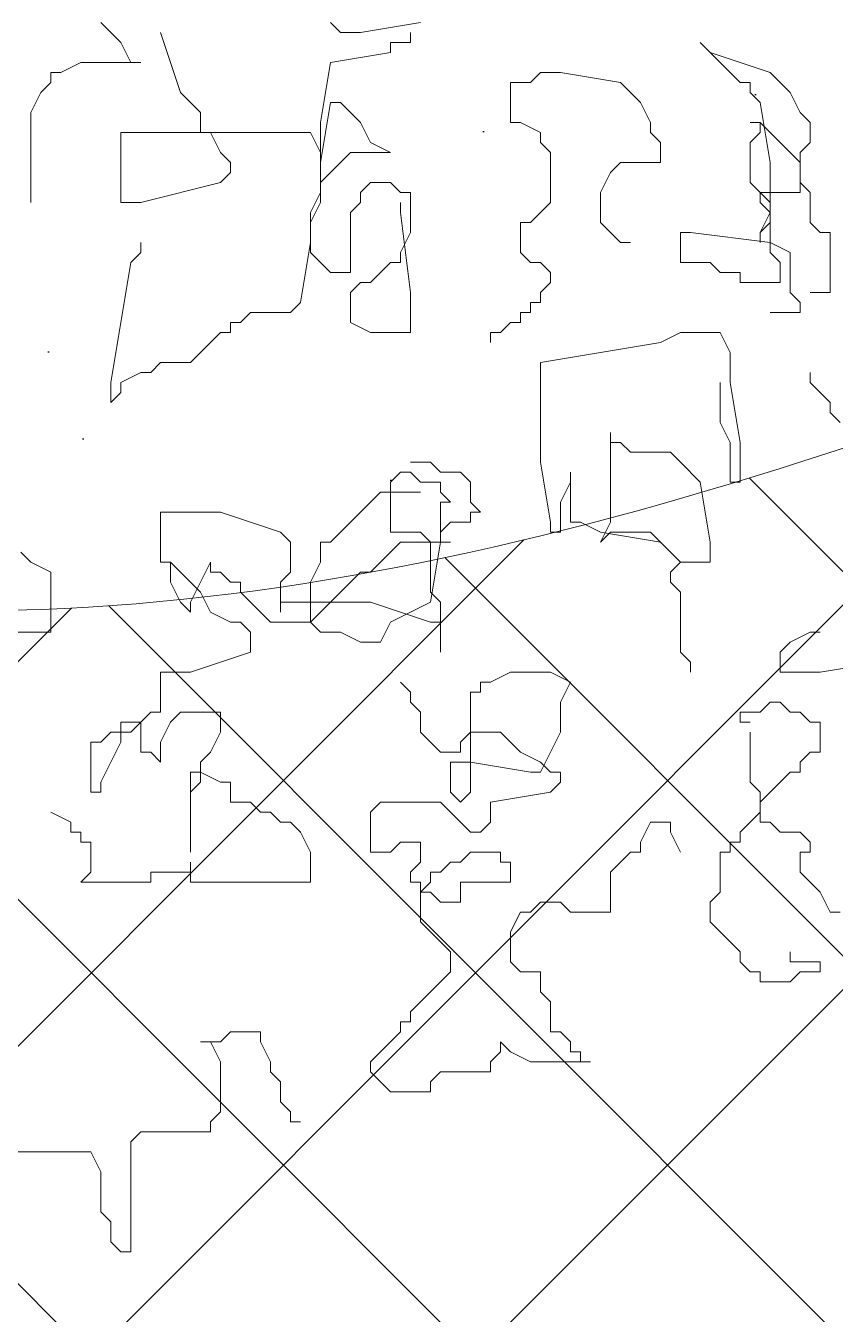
# Model space of a CAD drawing. Extents: x -95 to 325, y -1215 to -918.
# Drawn here: x -8.39 to -1.77, y -1091.87 to -1081.34 of the extents above; entities that cross this region are included whole.
import ezdxf

# ---------------------------------------------------------------- set-up
doc = ezdxf.new("R2010")
doc.units = 0
doc.layers.get('0').update_dxf_attribs({"linetype": 'CONTINUOUS'})
for name, color, linetype in [('尺寸标注', 7, 'CONTINUOUS'), ('福建茶', 76, 'CONTINUOUS'), ('马尼拉草', 80, 'CONTINUOUS')]:
    doc.layers.add(name, color=color, linetype=linetype)

# ---------------------------------------------------------------- blocks, each defined once
blk = doc.blocks.new('tulia')
at = {"color": 3, "lineweight": 0}
for p, q in [((201.0698, 276.3384), (201.0698, 276.9949)), ((201.0698, 276.9949), (201.1296, 276.9949)), ((201.1296, 276.9949), (201.1893, 276.9352)), ((201.1893, 276.9352), (201.1893, 276.8159)), ((201.1893, 276.8159), (201.249, 276.7562)), ((201.249, 276.7562), (201.249, 276.5175)), ((201.249, 276.5175), (201.3087, 276.3981)), ((201.3087, 276.3981), (201.8462, 276.3981)), ((201.0101, 276.2788), (201.0698, 276.3384)), ((200.5921, 276.2191), (200.5921, 276.2788)), ((200.5921, 276.2788), (201.0101, 276.2788)), ((200.0546, 276.2191), (200.1143, 276.2191)), ((200.1143, 276.2191), (200.1143, 276.1594)), ((200.5323, 276.1594), (200.5921, 276.2191)), ((200.1143, 276.1594), (200.174, 276.0997)), ((200.174, 276.0997), (200.174, 275.9804)), ((200.5323, 275.861), (200.5323, 276.1594)), ((199.2782, 275.9804), (199.2782, 276.0401)), ((199.2782, 276.0401), (199.5171, 276.0401)), ((199.5171, 276.0401), (199.5768, 275.9804)), ((199.2185, 275.9207), (199.2782, 275.9804)), ((199.5768, 275.9804), (199.6365, 275.9207)), ((200.174, 275.9804), (200.2337, 275.9207)), ((198.3824, 275.861), (198.3226, 275.861)), ((198.3226, 275.861), (198.681, 275.861)), ((198.3824, 275.8013), (198.3824, 275.861)), ((198.681, 275.861), (198.8004, 275.8013)), ((198.8601, 275.8013), (198.9199, 275.861)), ((198.9199, 275.861), (198.9199, 275.9207)), ((198.9199, 275.9207), (199.2185, 275.9207)), ((199.6365, 275.861), (199.5768, 275.8013)), ((199.6365, 275.9207), (199.6365, 275.861)), ((200.2337, 275.9207), (200.2337, 275.861)), ((200.2337, 275.861), (200.2935, 275.7417)), ((200.5921, 275.7417), (200.5323, 275.861)), ((198.4421, 275.8013), (198.3824, 275.8013)), ((198.4421, 275.7417), (198.4421, 275.8013)), ((198.8004, 275.8013), (198.8601, 275.7417)), ((198.8601, 275.7417), (198.8601, 275.8013)), ((199.5768, 275.8013), (199.5171, 275.7417)), ((198.5018, 275.682), (198.4421, 275.7417)), ((199.5171, 275.7417), (199.4574, 275.682)), ((200.2935, 275.7417), (200.2935, 275.682)), ((200.4726, 275.682), (200.5323, 275.7417)), ((200.5323, 275.7417), (200.6518, 275.7417)), ((200.6518, 275.7417), (200.5921, 275.7417)), ((198.5615, 275.682), (198.5018, 275.682)), ((198.5615, 275.503), (198.5615, 275.682)), ((199.4574, 275.682), (199.4574, 275.6223)), ((200.2935, 275.682), (200.4726, 275.682)), ((199.3976, 275.5626), (199.3379, 275.503)), ((199.4574, 275.6223), (199.3976, 275.6223)), ((199.3976, 275.6223), (199.3976, 275.5626)), ((198.6213, 275.4433), (198.5615, 275.503)), ((199.3379, 275.503), (199.2782, 275.4433)), ((198.6213, 275.3239), (198.6213, 275.4433)), ((199.2782, 275.4433), (199.1587, 275.3239)), ((197.0685, 275.3239), (196.949, 275.3239)), ((196.949, 275.3239), (196.949, 275.2643)), ((197.1282, 275.3836), (197.0685, 275.3239)), ((197.3074, 275.3836), (197.1282, 275.3836)), ((197.3074, 275.3239), (197.3074, 275.3836)), ((197.3671, 275.3239), (197.3074, 275.3239)), ((197.4268, 275.2643), (197.3671, 275.3239)), ((198.7407, 275.3239), (198.6213, 275.3239)), ((198.8004, 275.2643), (198.7407, 275.3239)), ((199.1587, 275.3239), (199.1587, 275.2046)), ((196.949, 275.2643), (197.1282, 275.2643)), ((197.1282, 275.2643), (197.1282, 275.2046)), ((197.4268, 275.2046), (197.4268, 275.2643)), ((198.8004, 275.0852), (198.8004, 275.2643)), ((197.4865, 275.1449), (197.4268, 275.2046)), ((199.1587, 275.2046), (199.2185, 275.1449)), ((197.5463, 275.0852), (197.4865, 275.1449)), ((199.2185, 275.1449), (199.2782, 275.0852)), ((197.606, 275.0255), (197.5463, 275.0852)), ((197.606, 274.9062), (197.606, 275.0255)), ((198.7407, 274.9659), (198.8004, 275.0852)), ((199.2782, 275.0852), (199.3379, 275.0255)), ((199.3379, 275.0255), (199.3379, 274.8465)), ((196.8296, 274.9659), (196.8893, 274.9659)), ((196.8893, 274.9659), (196.949, 274.8465)), ((198.2032, 274.7272), (198.2032, 274.9659)), ((198.2032, 274.9659), (198.4421, 274.9659)), ((198.4421, 274.9659), (198.5018, 274.9062)), ((198.6213, 274.9062), (198.681, 274.9659)), ((198.681, 274.9659), (198.7407, 274.9659)), ((197.5463, 274.8465), (197.606, 274.9062)), ((198.5018, 274.9062), (198.6213, 274.9062)), ((199.099, 274.7868), (199.099, 274.9062)), ((199.099, 274.9062), (199.2185, 274.9062)), ((199.2185, 274.9062), (199.2782, 274.8465)), ((196.949, 274.8465), (197.0685, 274.7272)), ((197.5463, 274.6078), (197.5463, 274.8465)), ((198.8004, 274.6675), (198.8004, 274.7868)), ((198.8004, 274.7868), (199.099, 274.7868)), ((199.3379, 274.8465), (199.2782, 274.7868)), ((199.2782, 274.8465), (199.3379, 274.8465)), ((199.2782, 274.7868), (199.2782, 274.7272)), ((199.3379, 274.8465), (199.3379, 274.7868)), ((199.3379, 274.7868), (199.3976, 274.7868)), ((199.3976, 274.7868), (199.3976, 274.7272)), ((200.7115, 274.7868), (199.9949, 274.7868)), ((199.9949, 274.7868), (199.9949, 274.6078)), ((200.7115, 274.6675), (200.7115, 274.7868)), ((201.3684, 274.7868), (200.9504, 274.7868)), ((200.9504, 274.7868), (200.9504, 274.7272)), ((201.3087, 274.7272), (201.3684, 274.7868)), ((197.0685, 274.7272), (197.0685, 274.6078)), ((198.1435, 274.6675), (198.2032, 274.7272)), ((199.2185, 274.7272), (199.1587, 274.6675)), ((199.2782, 274.7272), (199.2185, 274.7272)), ((199.3976, 274.7272), (199.3379, 274.6675)), ((200.9504, 274.7272), (200.7115, 274.7272)), ((200.7115, 274.7272), (200.7115, 274.6675)), ((201.3087, 274.5481), (201.3087, 274.7272)), ((198.0838, 274.6078), (198.1435, 274.6675)), ((198.8601, 274.6675), (198.8004, 274.6675)), ((198.8601, 274.6078), (198.8601, 274.6675)), ((199.099, 274.6675), (199.0393, 274.6078)), ((199.1587, 274.6675), (199.099, 274.6675)), ((199.3379, 274.6675), (199.3379, 274.5481)), ((197.0685, 274.6078), (197.0088, 274.6078)), ((197.0088, 274.6078), (197.0088, 274.5481)), ((197.4865, 274.5481), (197.4865, 274.6078)), ((197.4865, 274.6078), (197.5463, 274.6078)), ((197.7851, 274.6078), (197.8449, 274.4885)), ((198.024, 274.5481), (198.024, 274.6078)), ((198.024, 274.6078), (198.0838, 274.6078)), ((199.0393, 274.6078), (198.8601, 274.6078)), ((199.4574, 274.5481), (199.5171, 274.6078)), ((199.5171, 274.6078), (199.6365, 274.6078)), ((199.6365, 274.6078), (199.6365, 274.3691)), ((199.9949, 274.6078), (200.0546, 274.4885)), ((200.7115, 274.1304), (200.7115, 274.6078)), ((200.7115, 274.6078), (200.7115, 274.2498)), ((197.0088, 274.5481), (197.0685, 274.4885)), ((197.0685, 274.4885), (197.1879, 274.4885)), ((197.1879, 274.4885), (197.2477, 274.4288)), ((197.3671, 274.4288), (197.4268, 274.4885)), ((197.4268, 274.4885), (197.4268, 274.5481)), ((197.4268, 274.5481), (197.4865, 274.5481)), ((197.8449, 274.4885), (197.8449, 274.4288)), ((197.9643, 274.4288), (198.024, 274.5481)), ((198.9796, 274.4885), (198.9199, 274.4288)), ((199.0393, 274.4885), (198.9796, 274.4885)), ((199.099, 274.4288), (199.0393, 274.4885)), ((199.3379, 274.5481), (199.4574, 274.5481)), ((200.0546, 274.4885), (200.1143, 274.4288)), ((201.3684, 274.5481), (201.3087, 274.5481)), ((201.3684, 274.4885), (201.3684, 274.5481)), ((201.4282, 274.4885), (201.3684, 274.4885)), ((201.4282, 274.4288), (201.4282, 274.4885)), ((197.2477, 274.4288), (197.3074, 274.4288)), ((197.3074, 274.4288), (197.3074, 274.2498)), ((197.3074, 274.3691), (197.3671, 274.4288)), ((197.8449, 274.4288), (197.9643, 274.4288)), ((198.9199, 274.4288), (198.9199, 274.3094)), ((199.1587, 274.3691), (199.099, 274.4288)), ((200.1143, 274.4288), (200.174, 274.4288)), ((200.174, 274.4288), (200.2337, 274.3691)), ((201.5476, 274.3691), (201.4282, 274.4288)), ((197.3074, 274.3094), (197.3074, 274.3691)), ((199.2185, 274.3094), (199.1587, 274.3691)), ((199.6365, 274.3691), (199.5768, 274.3094)), ((200.2337, 274.3691), (200.2935, 274.3691)), ((200.2935, 274.3691), (200.3532, 274.3094)), ((197.1879, 274.1901), (197.2477, 274.2498)), ((197.2477, 274.2498), (197.3074, 274.3094)), ((197.3074, 274.2498), (197.3671, 274.1901)), ((198.5615, 274.2498), (198.5018, 274.1901)), ((198.9199, 274.3094), (198.5615, 274.2498)), ((199.0393, 274.2498), (199.099, 274.3094)), ((199.0393, 273.8917), (199.0393, 274.2498)), ((199.099, 274.3094), (199.1587, 274.2498)), ((199.1587, 274.2498), (199.1587, 274.0707)), ((199.5768, 274.3094), (199.2185, 274.3094)), ((200.3532, 274.3094), (200.4726, 274.3094)), ((200.4726, 274.3094), (200.4726, 274.1901)), ((200.7115, 274.2498), (200.6518, 274.1901)), ((201.249, 274.1901), (201.249, 274.2498)), ((201.249, 274.2498), (201.3087, 274.2498)), ((201.3087, 274.2498), (201.3087, 273.9514)), ((197.1282, 274.1304), (197.1879, 274.1901)), ((197.3671, 274.1901), (197.3671, 273.8917)), ((198.5018, 274.1901), (198.5018, 274.1304)), ((200.4726, 274.1901), (200.5323, 274.1901)), ((200.5323, 274.1901), (200.6518, 274.1304)), ((200.6518, 274.1901), (200.6518, 274.0707)), ((201.1893, 274.0707), (201.249, 274.1901)), ((197.0685, 274.0707), (197.0685, 274.1304)), ((197.0685, 274.1304), (197.1282, 274.1304)), ((198.5018, 274.1304), (198.5615, 274.1304)), ((198.5615, 274.1304), (198.6213, 274.0707)), ((198.6213, 274.1304), (198.5615, 274.011)), ((198.681, 274.1304), (198.6213, 274.1304)), ((199.0393, 274.0707), (198.681, 274.1304)), ((200.6518, 274.1304), (200.7115, 274.1304)), ((196.949, 273.832), (196.949, 274.011)), ((196.949, 274.011), (197.0088, 274.011)), ((197.0088, 274.011), (197.0685, 274.0707)), ((198.5615, 274.011), (198.5018, 273.8917)), ((198.6213, 274.0707), (198.7407, 274.011)), ((198.7407, 274.011), (198.8004, 273.9514)), ((199.1587, 274.0707), (199.0393, 274.0707)), ((199.099, 273.9514), (199.099, 274.011)), ((199.099, 274.011), (199.2185, 274.011)), ((199.2185, 274.011), (199.3379, 273.8917)), ((200.5921, 274.011), (200.5323, 273.8917)), ((200.6518, 274.0707), (200.5921, 274.011)), ((200.8907, 273.9514), (200.8907, 274.0707)), ((200.8907, 274.0707), (200.9504, 274.011)), ((200.9504, 274.011), (201.0101, 274.011)), ((201.0101, 274.011), (201.0101, 273.832)), ((201.1296, 273.9514), (201.1893, 274.0707)), ((198.8004, 273.9514), (198.8601, 273.8917)), ((199.0393, 273.8917), (199.099, 273.9514)), ((200.831, 273.832), (200.8907, 273.9514)), ((201.1296, 273.832), (201.1296, 273.9514)), ((201.249, 273.9514), (201.1893, 273.8917)), ((201.3087, 273.9514), (201.249, 273.9514)), ((198.5018, 273.8917), (198.5018, 273.7127)), ((198.8601, 273.8917), (199.0393, 273.8917)), ((199.0393, 273.653), (199.0393, 273.8917)), ((199.3379, 273.8917), (199.3379, 273.7723)), ((200.5323, 273.8917), (200.5323, 273.7723)), ((201.0698, 273.8917), (201.0101, 273.832)), ((201.1893, 273.8917), (201.0698, 273.8917)), ((197.0088, 273.832), (196.949, 273.832)), ((197.0685, 273.7723), (197.0088, 273.832)), ((197.3671, 273.832), (197.4268, 273.832)), ((197.4268, 273.832), (197.4268, 273.7723)), ((200.7712, 273.7723), (200.831, 273.832)), ((201.0101, 273.832), (200.9504, 273.7723)), ((201.0101, 273.832), (201.1296, 273.832)), ((197.1282, 273.7723), (197.0685, 273.7723)), ((197.1879, 273.7127), (197.1282, 273.7723)), ((197.2477, 273.7127), (197.1879, 273.7127)), ((197.3074, 273.7723), (197.2477, 273.7127)), ((197.4268, 273.7723), (197.3074, 273.7723)), ((198.5018, 273.7127), (198.4421, 273.5933)), ((199.3379, 273.7723), (199.3976, 273.7127)), ((199.3976, 273.7127), (199.3976, 273.653)), ((200.5323, 273.7723), (200.7712, 273.7723)), ((200.9504, 273.7723), (200.8907, 273.7723)), ((200.8907, 273.7723), (200.8907, 273.5336)), ((198.9796, 273.5933), (198.9796, 273.653)), ((198.9796, 273.653), (199.0393, 273.653)), ((199.3976, 273.653), (199.4574, 273.5933)), ((198.4421, 273.5933), (198.5615, 273.5336)), ((198.8004, 273.5336), (198.9199, 273.5933)), ((198.9199, 273.5933), (198.9796, 273.5933)), ((196.5907, 273.474), (196.949, 273.5336)), ((196.949, 273.5336), (197.1879, 273.5336)), ((197.1879, 273.5336), (197.1879, 273.4143)), ((197.7254, 273.5336), (197.7254, 273.474)), ((197.7254, 273.474), (197.7851, 273.4143)), ((198.5615, 273.5336), (198.8004, 273.5336)), ((200.7115, 273.5336), (200.3532, 273.4143)), ((200.8907, 273.5336), (200.7115, 273.5336)), ((197.1879, 273.4143), (197.1282, 273.3546)), ((197.7851, 273.4143), (197.7851, 273.0562)), ((199.2185, 273.2352), (199.2185, 273.4143)), ((199.2185, 273.4143), (199.2185, 273.1159)), ((200.3532, 273.4143), (200.3532, 273.2949)), ((197.1282, 273.3546), (197.0088, 273.2949)), ((199.5768, 273.3546), (199.5171, 273.2352)), ((199.6962, 273.3546), (199.5768, 273.3546)), ((199.8157, 273.2949), (199.6962, 273.3546)), ((197.0088, 273.2949), (196.949, 273.2949)), ((199.9351, 273.2949), (199.8157, 273.2949)), ((199.9949, 273.2352), (199.9351, 273.2949)), ((200.3532, 273.2949), (200.4129, 273.2352)), ((202.2643, 273.2949), (201.5476, 273.2949)), ((201.5476, 273.2949), (201.5476, 272.9369)), ((199.2782, 273.2352), (199.2185, 273.2352)), ((199.6365, 273.1159), (199.2782, 273.2352)), ((199.3976, 273.1756), (199.2782, 273.1159)), ((199.5171, 273.2352), (199.3976, 273.1756)), ((199.8754, 273.1159), (199.9351, 273.1756)), ((199.9351, 273.1756), (199.9949, 273.2352)), ((199.9949, 272.9965), (199.9949, 273.2352)), ((199.9949, 273.2352), (200.2337, 273.2352)), ((200.174, 272.9965), (200.174, 273.1756)), ((200.174, 273.1756), (200.174, 273.1159)), ((200.2337, 273.2352), (200.2935, 273.1756)), ((200.2935, 273.1756), (200.3532, 273.1159)), ((200.4129, 273.2352), (200.4726, 273.2352)), ((200.4726, 273.2352), (200.5921, 273.1756)), ((200.5921, 273.1756), (200.6518, 273.0562)), ((200.7115, 273.1159), (200.7115, 273.1756)), ((200.7115, 273.1756), (200.7712, 273.1159)), ((199.2185, 273.1159), (199.2782, 273.0562)), ((199.2782, 273.1159), (199.2185, 272.7578)), ((200.174, 273.1159), (199.6365, 273.1159)), ((199.8157, 273.0562), (199.8754, 273.1159)), ((200.3532, 273.1159), (200.4129, 273.0562)), ((200.6518, 272.9965), (200.7115, 273.1159)), ((200.7712, 273.1159), (200.831, 272.9965)), ((197.7851, 273.0562), (197.8449, 272.9965)), ((199.2782, 273.0562), (199.2782, 272.7578)), ((199.756, 272.9965), (199.8157, 273.0562)), ((200.4129, 273.0562), (200.4129, 272.9965)), ((200.6518, 273.0562), (200.7115, 272.9965)), ((197.8449, 272.9369), (197.7851, 272.8772)), ((197.8449, 272.9965), (197.8449, 272.9369)), ((199.5768, 272.8772), (199.6365, 272.9369)), ((199.6365, 272.9369), (199.6962, 272.9369)), ((199.6962, 272.9369), (199.756, 272.9965)), ((199.9351, 272.8772), (199.9949, 272.9965)), ((200.1143, 272.9369), (200.174, 272.9965)), ((200.1143, 272.7578), (200.1143, 272.9369)), ((200.4129, 272.9965), (200.4726, 272.9965)), ((200.4726, 272.9965), (200.5323, 272.9369)), ((200.5323, 272.9369), (200.5921, 272.9369)), ((200.5921, 272.8772), (200.6518, 272.9965)), ((200.5921, 272.9369), (200.5921, 272.8772)), ((200.7115, 272.9965), (200.7712, 272.9369)), ((200.7712, 272.9369), (200.831, 272.8772)), ((200.831, 272.9965), (200.831, 272.8772)), ((201.5476, 272.9369), (201.6671, 272.8772)), ((197.7851, 272.8772), (197.606, 272.8772)), ((197.606, 272.8772), (197.606, 272.7578)), ((197.8449, 272.8175), (197.7851, 272.8772)), ((197.7851, 272.8772), (197.8449, 272.8175)), ((199.4574, 272.7578), (199.5768, 272.8772)), ((199.9351, 272.7578), (199.9351, 272.8772)), ((200.831, 272.8772), (200.8907, 272.8772)), ((200.8907, 272.8772), (200.8907, 272.5788)), ((201.6671, 272.8772), (201.7268, 272.8175)), ((197.9643, 272.6982), (197.8449, 272.8175)), ((197.8449, 272.8175), (197.9046, 272.7578)), ((197.606, 272.7578), (197.6657, 272.3998)), ((197.9046, 272.7578), (198.2629, 272.6982)), ((198.2032, 272.6385), (198.2629, 272.7578)), ((198.2629, 272.7578), (198.2032, 272.6982)), ((199.2185, 272.7578), (199.1587, 272.7578)), ((199.1587, 272.7578), (199.4574, 272.7578)), ((199.2185, 272.5191), (199.2185, 272.7578)), ((199.2185, 272.7578), (199.2185, 272.6982)), ((199.2782, 272.7578), (199.3379, 272.6982)), ((199.8157, 272.6982), (199.8754, 272.7578)), ((199.8754, 272.7578), (199.9351, 272.7578)), ((200.174, 272.6982), (200.1143, 272.7578)), ((198.2032, 272.6982), (197.9643, 272.6982)), ((198.2032, 272.1014), (198.2032, 272.6385)), ((198.2629, 272.6982), (198.3824, 272.6385)), ((198.3824, 272.6385), (198.4421, 272.6385)), ((198.4421, 272.6385), (198.4421, 272.3401)), ((198.5018, 272.5191), (198.5018, 272.6982)), ((198.5018, 272.6982), (198.5615, 272.6982)), ((198.5615, 272.6982), (198.5615, 272.6385)), ((198.5615, 272.6385), (198.6213, 272.2804)), ((199.1587, 272.6385), (199.0393, 272.6385)), ((199.0393, 272.6385), (199.0393, 272.5788)), ((199.2185, 272.6982), (199.1587, 272.6385)), ((199.3379, 272.6982), (199.5171, 272.6982)), ((199.5171, 272.6982), (199.5171, 272.3998)), ((199.6962, 272.5788), (199.8157, 272.6982)), ((200.5323, 272.5788), (200.174, 272.6982)), ((199.0393, 272.5788), (198.9796, 272.5788)), ((198.9796, 272.5788), (199.0393, 272.5191)), ((199.5768, 272.4594), (199.6962, 272.5788)), ((200.8907, 272.5788), (200.5323, 272.5788)), ((198.4421, 272.3998), (198.5018, 272.5191)), ((199.0393, 272.5191), (199.0393, 272.3998)), ((199.2185, 272.4594), (199.1587, 272.5191)), ((199.1587, 272.5191), (199.2185, 272.5191)), ((197.4268, 272.1611), (197.4268, 272.3998)), ((197.4268, 272.3998), (197.4865, 272.3998)), ((197.4865, 272.3998), (197.4865, 272.1611)), ((197.6657, 272.3998), (197.7851, 272.2804)), ((198.4421, 272.3401), (198.4421, 272.3998)), ((199.0393, 272.3998), (199.099, 272.3401)), ((199.2185, 272.3998), (199.2185, 272.4594)), ((199.3379, 272.3998), (199.2185, 272.3998)), ((199.3379, 272.4594), (199.5768, 272.4594)), ((199.3976, 272.3401), (199.3379, 272.3998)), ((199.5171, 272.3998), (199.4574, 272.3401)), ((199.099, 272.3401), (199.2185, 272.3401)), ((199.2185, 272.3401), (199.2782, 272.2804)), ((199.4574, 272.3401), (199.3976, 272.3401)), ((197.7851, 272.2804), (197.8449, 272.2207)), ((198.6213, 272.2804), (198.6213, 271.6837)), ((199.2782, 272.2804), (199.3976, 272.2804)), ((197.8449, 272.2207), (198.0838, 272.2207)), ((198.0838, 272.2207), (198.1435, 272.1611)), ((197.4865, 271.803), (197.4268, 272.1611)), ((197.4865, 272.1611), (197.5463, 272.0417)), ((198.1435, 272.1611), (198.2032, 272.1611)), ((198.2032, 272.1611), (198.2032, 272.1014)), ((196.8296, 272.0417), (196.8893, 271.982)), ((197.5463, 272.0417), (197.5463, 271.803)), ((196.8893, 271.982), (196.8893, 271.9224)), ((196.8893, 271.9224), (196.949, 271.8627)), ((196.949, 271.8627), (197.0088, 271.803)), ((201.1296, 271.8627), (201.1893, 271.9224)), ((201.1296, 271.803), (201.1296, 271.8627)), ((201.1893, 271.9224), (201.1893, 271.803)), ((197.0088, 271.803), (197.0088, 271.7433)), ((197.4865, 271.624), (197.4865, 271.803)), ((201.0101, 271.7433), (201.1296, 271.803)), ((201.1893, 271.803), (201.0698, 271.0869)), ((200.8907, 271.6837), (200.9504, 271.7433)), ((200.9504, 271.7433), (201.0101, 271.7433)), ((198.6213, 271.6837), (198.2629, 271.624)), ((200.6518, 271.624), (200.7115, 271.6837)), ((200.7115, 271.6837), (200.8907, 271.6837)), ((197.5463, 271.5046), (197.4865, 271.624)), ((197.9046, 271.5643), (197.7851, 271.5046)), ((198.2629, 271.624), (197.9046, 271.5643)), ((198.9199, 271.5643), (198.9199, 271.5046)), ((200.5323, 271.5046), (200.6518, 271.624)), ((197.7851, 271.5046), (197.5463, 271.5046)), ((198.8601, 271.5046), (198.8004, 271.4449)), ((198.9199, 271.5046), (198.8601, 271.5046)), ((199.3976, 271.2659), (199.3976, 271.5046)), ((199.3976, 271.5046), (199.6365, 271.5046)), ((199.6365, 271.5046), (199.756, 271.4449)), ((200.4726, 271.4449), (200.4726, 271.5046)), ((200.4726, 271.5046), (200.5323, 271.5046)), ((198.8004, 271.4449), (198.7407, 271.4449)), ((198.7407, 271.4449), (198.7407, 271.3853)), ((199.756, 271.4449), (199.756, 271.2659)), ((200.3532, 271.3853), (200.4129, 271.4449)), ((200.4129, 271.4449), (200.4726, 271.4449)), ((197.2477, 271.3853), (197.0685, 271.3853)), ((197.0685, 271.3853), (197.0685, 271.3256)), ((197.0685, 271.3256), (197.1282, 271.2659)), ((198.681, 271.3256), (198.6213, 271.3256)), ((198.6213, 271.3256), (198.6213, 271.2659)), ((198.7407, 271.3853), (198.681, 271.3853)), ((198.681, 271.3853), (198.681, 271.3256)), ((199.9949, 270.9675), (200.0546, 271.3256)), ((200.0546, 271.3256), (200.1143, 271.3853)), ((200.1143, 271.3853), (200.3532, 271.3853)), ((196.8893, 270.9079), (196.8893, 271.2659)), ((196.8893, 271.2659), (197.0088, 271.2659)), ((197.1282, 271.2659), (197.1282, 271.0272)), ((198.6213, 271.2659), (198.5615, 271.2062)), ((199.4574, 270.7885), (199.3976, 271.2659)), ((199.756, 271.2659), (199.6962, 271.2062)), ((197.4268, 271.2062), (197.1879, 271.2062)), ((197.1879, 271.2062), (197.1879, 271.0869)), ((197.4268, 271.1466), (197.4268, 271.2062)), ((198.5615, 271.2062), (198.5615, 271.1466)), ((199.6365, 271.2062), (199.5768, 271.1466)), ((199.6962, 271.2062), (199.6365, 271.2062)), ((197.1879, 271.0869), (197.2477, 271.0272)), ((197.5463, 271.1466), (197.4268, 271.1466)), ((197.606, 271.0869), (197.5463, 271.1466)), ((197.7851, 271.0869), (197.606, 271.0869)), ((197.7851, 270.9079), (197.7851, 271.0869)), ((198.5615, 271.1466), (198.6213, 271.0869)), ((198.6213, 271.0869), (198.681, 271.0869)), ((198.681, 271.0869), (198.7407, 271.0272)), ((199.5171, 271.0869), (199.4574, 271.0869)), ((199.4574, 271.0869), (199.4574, 271.0272)), ((199.5768, 271.1466), (199.5171, 271.0869)), ((199.756, 270.7885), (199.756, 271.1466)), ((199.756, 271.1466), (199.8754, 271.1466)), ((199.8754, 271.1466), (199.9949, 271.0272)), ((201.0698, 271.0869), (201.0101, 271.0272)), ((197.1282, 271.0272), (197.2477, 270.9675)), ((197.2477, 271.0272), (197.2477, 270.7885)), ((198.7407, 271.0272), (198.7407, 270.8482)), ((199.4574, 271.0272), (199.3976, 270.9079)), ((199.9949, 271.0272), (199.9949, 270.7885)), ((201.0101, 271.0272), (201.0101, 270.9675)), ((197.2477, 270.9675), (197.7254, 270.9079)), ((197.3074, 270.9079), (197.3074, 270.9675)), ((197.3074, 270.9675), (197.3074, 270.9079)), ((198.1435, 270.9675), (198.0838, 270.9675)), ((198.2629, 270.8482), (198.1435, 270.9675)), ((199.9949, 270.8482), (199.9949, 270.9675)), ((196.949, 270.9079), (196.8893, 270.9079)), ((197.0088, 270.8482), (196.949, 270.9079)), ((197.2477, 270.8482), (197.3074, 270.9079)), ((197.3074, 270.9079), (197.2477, 270.7885)), ((197.7254, 270.9079), (197.7851, 270.9079)), ((199.3976, 270.9079), (199.3976, 270.6691)), ((197.0088, 270.6691), (197.0088, 270.8482)), ((197.2477, 270.4901), (197.2477, 270.8482)), ((197.2477, 270.7885), (197.3074, 270.7288)), ((197.2477, 270.7885), (197.2477, 270.7288)), ((198.2629, 270.6691), (198.2629, 270.8482)), ((198.6213, 270.7885), (198.5615, 270.7288)), ((198.681, 270.8482), (198.6213, 270.7885)), ((198.7407, 270.8482), (198.681, 270.8482)), ((199.4574, 270.7288), (199.4574, 270.7885)), ((199.6962, 270.7288), (199.756, 270.7885)), ((199.9351, 270.7288), (199.9949, 270.8482)), ((199.9949, 270.7885), (199.9351, 270.6691)), ((197.2477, 270.7288), (197.3074, 270.6691)), ((197.3074, 270.7288), (197.3074, 270.6691)), ((198.5615, 270.7288), (198.5615, 270.4304)), ((199.6962, 270.6691), (199.6962, 270.7288)), ((199.9351, 270.4304), (199.9351, 270.7288)), ((200.5323, 270.6095), (201.0101, 270.7288)), ((201.0101, 270.7288), (201.1296, 270.7288)), ((201.1296, 270.7288), (201.1296, 270.3111)), ((201.6671, 270.7288), (201.6671, 270.1917)), ((197.0685, 270.6095), (197.0088, 270.6691)), ((197.3074, 270.6691), (197.0685, 270.6691)), ((197.0685, 270.6691), (197.0685, 270.4304)), ((197.3074, 270.6691), (197.3671, 270.6095)), ((198.2032, 270.5498), (198.2629, 270.6691)), ((199.3976, 270.6691), (199.4574, 270.6691)), ((199.4574, 270.6691), (199.5171, 270.6095)), ((199.6365, 270.6095), (199.6962, 270.6691)), ((199.9351, 270.6691), (199.9351, 270.6095)), ((197.0685, 270.4901), (197.0685, 270.6095)), ((197.3671, 270.6095), (197.3671, 270.3708)), ((198.1435, 270.4901), (198.2032, 270.5498)), ((199.5171, 270.6095), (199.6365, 270.6095)), ((199.8754, 270.5498), (199.8157, 270.4901)), ((199.9351, 270.6095), (199.8754, 270.5498)), ((199.9351, 270.6095), (199.9351, 270.2514)), ((199.9351, 270.4901), (199.9351, 270.6095)), ((200.4726, 270.5498), (200.5323, 270.6095)), ((200.4726, 270.4901), (200.4726, 270.5498)), ((197.1879, 270.3708), (197.0685, 270.4901)), ((197.3074, 270.1321), (197.2477, 270.4901)), ((197.9046, 270.3708), (197.9046, 270.4901)), ((197.9046, 270.4901), (198.1435, 270.4901)), ((199.8157, 270.4901), (199.756, 270.4304)), ((199.8754, 270.1321), (199.9351, 270.4901)), ((200.5323, 270.4304), (200.4726, 270.4901)), ((197.0685, 270.4304), (197.0088, 270.3708)), ((198.5615, 270.4304), (198.6213, 270.3708)), ((199.756, 270.4304), (199.5171, 270.4304)), ((199.5171, 270.4304), (199.6365, 270.3708)), ((199.9949, 270.3111), (199.9351, 270.4304)), ((200.5921, 270.3111), (200.5323, 270.4304)), ((197.0088, 270.3708), (197.0088, 270.2514)), ((197.3074, 270.2514), (197.1879, 270.3708)), ((197.3671, 270.3708), (197.3074, 270.3111)), ((197.9643, 270.3111), (197.9046, 270.3708)), ((198.6213, 270.3708), (198.6213, 270.3111)), ((199.6365, 270.3708), (199.6962, 270.2514)), ((197.0088, 270.2514), (197.0685, 270.1917)), ((197.3074, 270.3111), (197.3074, 270.2514)), ((197.3074, 270.2514), (197.3671, 270.2514)), ((197.3671, 270.2514), (197.3074, 270.2514)), ((197.9643, 270.2514), (197.9643, 270.3111)), ((198.024, 270.1321), (197.9643, 270.2514)), ((198.6213, 270.3111), (198.7407, 270.2514)), ((198.7407, 270.2514), (198.8004, 270.2514)), ((198.8004, 270.2514), (198.8004, 270.0127)), ((199.6962, 270.2514), (199.756, 270.1917)), ((199.9351, 270.2514), (199.8754, 269.8933)), ((201.1296, 270.3111), (199.9949, 270.3111)), ((200.6518, 270.3111), (200.5921, 270.3111)), ((200.6518, 270.1917), (200.6518, 270.3111)), ((197.0685, 270.1917), (197.1282, 270.0724)), ((199.756, 270.1917), (199.8157, 270.1321)), ((200.7712, 270.0724), (200.6518, 270.1917)), ((201.6671, 270.1917), (201.6073, 270.0724)), ((197.3671, 270.0724), (197.3074, 270.1321)), ((198.0838, 270.0724), (198.024, 270.1321)), ((199.8157, 270.1321), (199.8754, 270.1321)), ((197.1282, 270.0724), (197.2477, 269.953)), ((197.3671, 270.0127), (197.3671, 270.0724)), ((197.4268, 270.0127), (197.3671, 270.0127)), ((197.4865, 269.953), (197.4268, 270.0127)), ((198.1435, 270.0127), (198.0838, 270.0724)), ((198.5018, 269.953), (198.1435, 270.0127)), ((198.681, 270.0127), (198.6213, 269.953)), ((198.8004, 270.0127), (198.681, 270.0127)), ((200.8907, 269.7143), (200.7712, 270.0724)), ((201.6073, 270.0724), (201.5476, 270.0127)), ((201.5476, 270.0127), (201.5476, 269.953)), ((197.2477, 269.953), (197.606, 269.8337)), ((197.606, 269.8337), (197.4865, 269.953)), ((198.6213, 269.953), (198.5018, 269.953)), ((201.4879, 269.953), (201.3684, 269.8933)), ((201.5476, 269.953), (201.4879, 269.953)), ((199.8754, 269.8933), (199.5171, 269.8337)), ((201.3684, 269.8933), (201.0101, 269.8933)), ((201.0101, 269.8933), (201.0698, 269.8933)), ((201.0698, 269.8933), (201.1296, 269.774)), ((197.606, 269.8337), (197.6657, 269.774)), ((197.6657, 269.774), (197.606, 269.8337)), ((199.5171, 269.8337), (199.5171, 269.774)), ((199.3379, 269.6546), (199.6962, 269.7143)), ((199.5171, 269.774), (199.3976, 269.774)), ((199.3976, 269.774), (199.3976, 269.7143)), ((199.6962, 269.7143), (199.8157, 269.7143)), ((199.8157, 269.7143), (199.8754, 269.6546)), ((201.1296, 269.774), (201.249, 269.6546))]:
    blk.add_line(p, q, dxfattribs=at)
blk = doc.blocks.new('tuli')
at = {"color": 3}
blk.add_blockref('tulia', (-25.9976, 9.2058), dxfattribs=at)

msp = doc.modelspace()

# ---------------------------------------------------------------- hatches: boundary and pattern name
at = {"layer": '尺寸标注'}
h = msp.add_hatch(dxfattribs=at)
h.set_pattern_fill('NET', color=26, scale=0.7, angle=45, style=0)
edge = h.paths.add_edge_path()
edge.add_line((-31.487, -1079.539), (-31.487, -1097.292))
edge.add_line((-31.487, -1097.292), (9.524, -1097.292))
edge.add_line((9.524, -1097.292), (17.237, -1079.249))
edge.add_spline(control_points=[(17.237, -1079.249), (17.069, -1079.242), (8.558, -1079.023), (-7.742, -1091.997), (-23.644, -1081.165), (-31.487, -1079.539)], knot_values=[26.944979, 26.944979, 26.944979, 26.944979, 27.466356, 53.393486, 77.500325, 77.500325, 77.500325, 77.500325], degree=3, periodic=0)
at = {"layer": '马尼拉草'}
h = msp.add_hatch(dxfattribs=at)
h.set_pattern_fill('AR-SAND', color=256, scale=0.1, style=0)
edge = h.paths.add_edge_path()
edge.add_line((129.18, -1062.289), (129.18, -1082.491))
edge.add_spline(control_points=[(129.18, -1082.491), (125.033, -1080.813), (112.53, -1075.937), (91.737, -1092.936), (66.733, -1072.385), (41.729, -1092.939), (16.75, -1072.503), (-7.742, -1091.997), (-23.644, -1081.165), (-31.487, -1079.539)], knot_values=[26.944979, 26.944979, 26.944979, 26.944979, 39.835418, 65.762535, 91.689652, 117.61677, 143.543887, 169.471017, 193.577857, 193.577857, 193.577857, 193.577857], degree=3, periodic=0)
edge.add_line((-31.487, -1079.539), (-31.487, -1059.337))
edge.add_spline(control_points=[(-31.487, -1059.337), (-23.644, -1060.962), (-7.742, -1071.795), (16.75, -1052.301), (41.729, -1072.737), (66.733, -1052.183), (91.737, -1072.734), (112.53, -1055.735), (125.033, -1060.611), (129.18, -1062.289)], knot_values=[26.944979, 26.944979, 26.944979, 26.944979, 51.051819, 76.978949, 102.906066, 128.833183, 154.760301, 180.687418, 193.577857, 193.577857, 193.577857, 193.577857], degree=3, periodic=0)

# ---------------------------------------------------------------- linework, layer by layer
at = {"layer": '福建茶', "lineweight": 9}
msp.add_open_spline([(-31.487, -1079.539), (-23.644, -1081.165), (-7.742, -1091.997), (16.75, -1072.503), (41.729, -1092.939), (66.733, -1072.385), (91.737, -1092.936), (112.53, -1075.937), (125.033, -1080.813), (129.18, -1082.491)], degree=3, knots=[26.944979, 26.944979, 26.944979, 26.944979, 51.051819, 76.978949, 102.906066, 128.833183, 154.760301, 180.687418, 193.577857, 193.577857, 193.577857, 193.577857], dxfattribs=at)

# ---------------------------------------------------------------- block references
at = {"color": 1, "lineweight": 0, "xscale": 1.369095795671456, "yscale": 1.369095796253532, "zscale": 1.369095795696208, "rotation": 180}
msp.add_blockref('tuli', (232.157, -699.524), dxfattribs=at)

doc.saveas('drawing.dxf')
